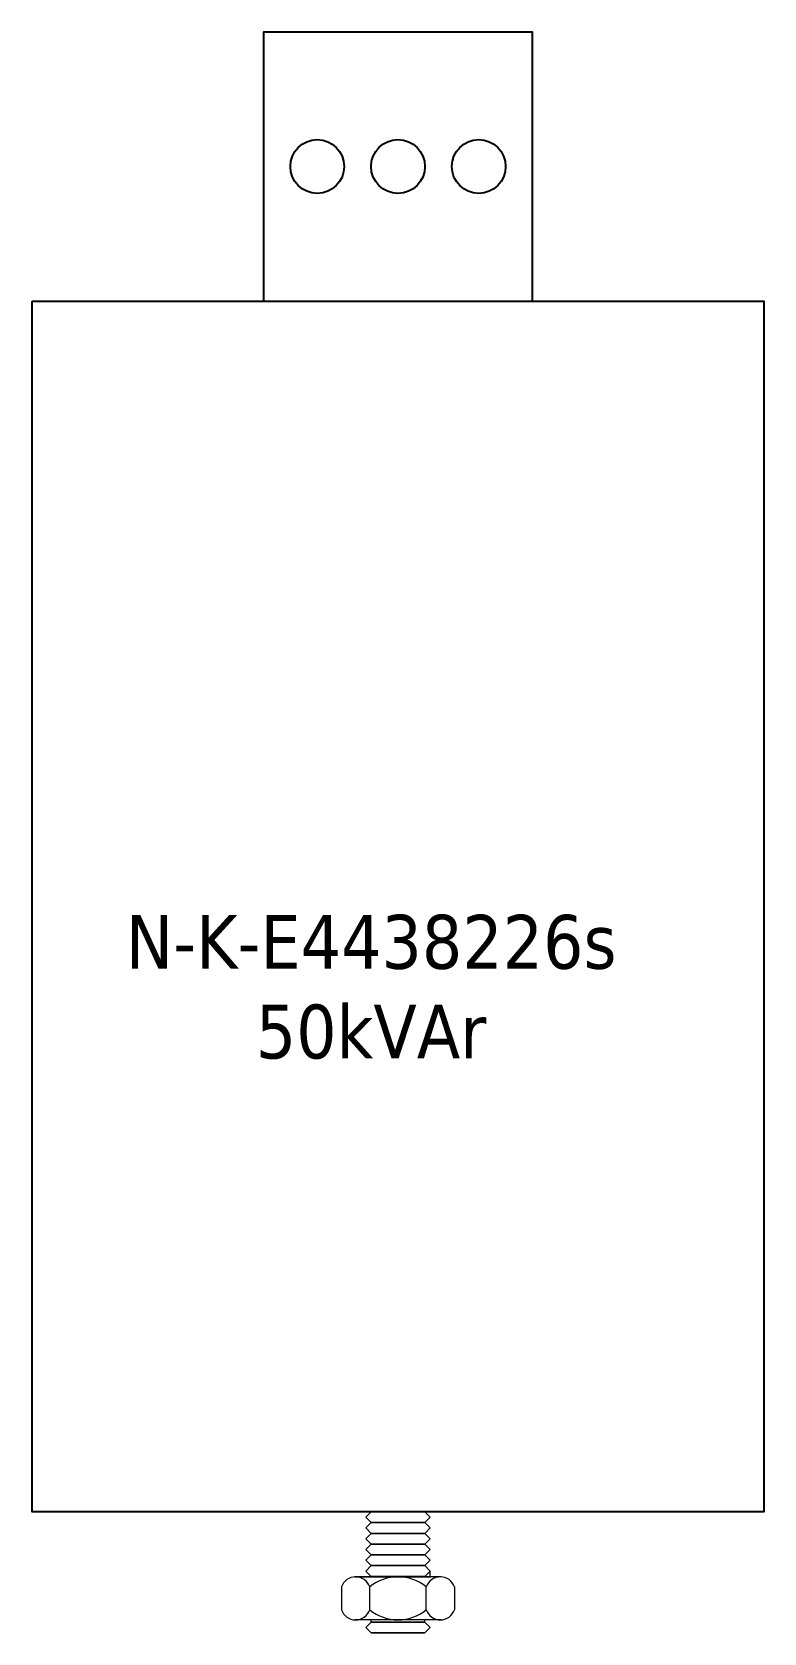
# Model space of a CAD drawing. Header units: inches. Extents: x 0 to 136, y 0 to 298.
import ezdxf

# ---------------------------------------------------------------- set-up
doc = ezdxf.new("R2010")
doc.units = ezdxf.units.IN
doc.layers.add('00', color=7, linetype='Continuous', lineweight=0)

# ---------------------------------------------------------------- blocks, each defined once
blk = doc.blocks.new('kva50')
at = {"color": 74, "lineweight": 5}
for p, q in [((-78812.83, 35557.7), (-78813.83, 35558.7)), ((-78802.83, 35557.7), (-78801.83, 35558.7)), ((-78812.83, 35555.7), (-78813.83, 35556.7)), ((-78802.83, 35557.7), (-78812.83, 35557.7)), ((-78802.83, 35555.7), (-78812.83, 35555.7)), ((-78802.83, 35555.7), (-78801.83, 35556.7)), ((-78812.83, 35553.7), (-78813.83, 35554.7)), ((-78812.83, 35553.7), (-78813.83, 35554.7)), ((-78812.83, 35551.7), (-78813.83, 35552.7)), ((-78812.83, 35551.7), (-78813.83, 35552.7)), ((-78802.83, 35553.7), (-78812.83, 35553.7)), ((-78802.83, 35553.7), (-78812.83, 35553.7)), ((-78802.83, 35553.7), (-78801.83, 35554.7)), ((-78802.83, 35553.7), (-78801.83, 35554.7)), ((-78802.83, 35551.7), (-78801.83, 35552.7)), ((-78802.83, 35551.7), (-78801.83, 35552.7)), ((-78812.83, 35549.7), (-78813.83, 35550.7)), ((-78802.83, 35551.7), (-78812.83, 35551.7)), ((-78802.83, 35551.7), (-78812.83, 35551.7)), ((-78802.83, 35549.7), (-78812.83, 35549.7)), ((-78802.83, 35549.7), (-78801.83, 35550.7)), ((-78812.83, 35547.7), (-78813.83, 35548.7)), ((-78802.83, 35547.7), (-78812.83, 35547.7)), ((-78802.83, 35547.7), (-78801.83, 35548.7)), ((-78812.83, 35537.19), (-78813.83, 35538.19)), ((-78812.83, 35539.19), (-78812.83, 35539.62)), ((-78802.83, 35539.19), (-78812.83, 35539.19)), ((-78802.83, 35539.19), (-78802.83, 35539.62)), ((-78802.83, 35537.19), (-78801.83, 35538.19)), ((-78802.83, 35537.19), (-78812.83, 35537.19))]:
    blk.add_line(p, q, dxfattribs=at)
at = {"color": 74}
for points in [[(-78832.83, 35784.7), (-78782.83, 35784.7), (-78782.83, 35834.7), (-78832.83, 35834.7)], [(-78875.83, 35784.7), (-78739.83, 35784.7), (-78739.83, 35559.7), (-78875.83, 35559.7)]]:
    blk.add_lwpolyline(points, close=True, dxfattribs=at)
for centre in [(-78822.83, 35809.7), (-78807.83, 35809.7), (-78792.83, 35809.7)]:
    blk.add_circle(centre, 5, dxfattribs=at)
at = {"layer": '00', "color": 74, "lineweight": 5}
for p, q in [((-78813.83, 35558.7), (-78812.83, 35559.7)), ((-78812.83, 35559.7), (-78802.83, 35559.7)), ((-78801.83, 35558.7), (-78802.83, 35559.7)), ((-78813.83, 35556.7), (-78812.83, 35557.7)), ((-78813.83, 35554.7), (-78812.83, 35555.7)), ((-78813.83, 35554.7), (-78812.83, 35555.7)), ((-78812.83, 35557.7), (-78802.83, 35557.7)), ((-78812.83, 35555.7), (-78802.83, 35555.7)), ((-78812.83, 35555.7), (-78802.83, 35555.7)), ((-78801.83, 35556.7), (-78802.83, 35557.7)), ((-78801.83, 35554.7), (-78802.83, 35555.7)), ((-78801.83, 35554.7), (-78802.83, 35555.7)), ((-78813.83, 35552.7), (-78812.83, 35553.7)), ((-78813.83, 35552.7), (-78812.83, 35553.7)), ((-78812.83, 35553.7), (-78802.83, 35553.7)), ((-78812.83, 35553.7), (-78802.83, 35553.7)), ((-78801.83, 35552.7), (-78802.83, 35553.7)), ((-78801.83, 35552.7), (-78802.83, 35553.7)), ((-78813.83, 35550.7), (-78812.83, 35551.7)), ((-78813.83, 35548.7), (-78812.83, 35549.7)), ((-78812.83, 35551.7), (-78802.83, 35551.7)), ((-78812.83, 35549.7), (-78802.83, 35549.7)), ((-78801.83, 35550.7), (-78802.83, 35551.7)), ((-78801.83, 35548.7), (-78802.83, 35549.7)), ((-78815.83, 35547.62), (-78801.82, 35547.62)), ((-78799.83, 35547.62), (-78815.83, 35547.62)), ((-78801.83, 35547.62), (-78801.83, 35548.7)), ((-78818.33, 35545.75), (-78818.33, 35541.5)), ((-78813.08, 35541.5), (-78813.08, 35545.75)), ((-78802.58, 35541.5), (-78802.58, 35545.75)), ((-78797.33, 35545.75), (-78797.33, 35541.5)), ((-78799.83, 35539.62), (-78815.83, 35539.62)), ((-78813.83, 35538.19), (-78812.83, 35539.19)), ((-78812.83, 35539.19), (-78802.83, 35539.19)), ((-78801.83, 35538.19), (-78802.83, 35539.19)), ((-78812.83, 35537.19), (-78802.83, 35537.19)), ((-78812.83, 35537.19), (-78802.83, 35537.19))]:
    blk.add_line(p, q, dxfattribs=at)
for centre, radius, start, end in [((-78815.71, 35544.85), 2.77, 18.8098, 161.1902), ((-78807.83, 35539.34), 8.28, 50.6699, 129.3301), ((-78799.96, 35544.85), 2.77, 18.8098, 161.1902), ((-78815.71, 35542.39), 2.77, 198.8098, 341.1902), ((-78807.83, 35547.91), 8.28, 230.6699, 309.3301), ((-78799.96, 35542.39), 2.77, 198.8098, 341.1902)]:
    blk.add_arc(centre, radius, start, end, dxfattribs=at)
at = {"color": 74, "insert": (-78812.83, 35657.2), "char_height": 10, "width": 106, "attachment_point": 5}
blk.add_mtext('{\\fTahoma|b0|i0|c0|p34;N-K-E4438226s\\P50kVAr}', dxfattribs=at)

msp = doc.modelspace()

# ---------------------------------------------------------------- block references
msp.add_blockref('kva50', (78875.83, -35537.19))

doc.saveas('drawing.dxf')
